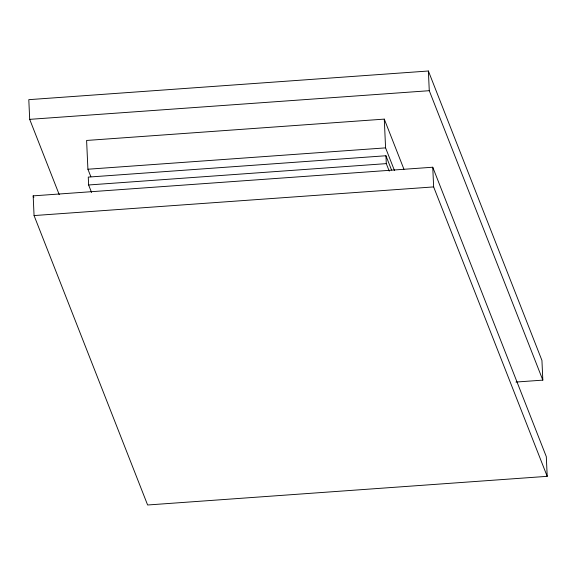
<?xml version="1.0" encoding="UTF-8"?>
<svg xmlns="http://www.w3.org/2000/svg" width="576" height="576" viewBox="0 0 576 576"><rect width="100%" height="100%" fill="white"/><g stroke="black" fill="none" stroke-linecap="round" stroke-linejoin="round"><path stroke-width="0.86" d="M515.952 382.054L542.83 380.131L541.937 360.432L428.378 71.006L28.8 99.662L29.693 119.354L59.234 194.638M29.693 119.354L429.271 90.698L542.83 380.131M403.956 169.272L384.278 119.117L86.602 140.458L87.912 169.222L90.864 176.746M87.912 169.222L385.582 147.874L394.438 170.446M391.522 169.978L385.942 155.75L88.272 177.098L88.625 184.975L91.584 192.506M88.625 184.975L386.302 163.627L389.254 171.158M33.17 195.869L432.749 167.22L546.307 456.646L547.2 476.338L147.622 504.994L34.063 215.568L33.17 195.869L33.826 197.546M34.063 215.568L433.642 186.912L547.2 476.338M428.378 71.006L429.271 90.698M432.749 167.22L433.642 186.912M384.278 119.117L385.582 147.874M385.942 155.75L386.302 163.627"/></g></svg>
